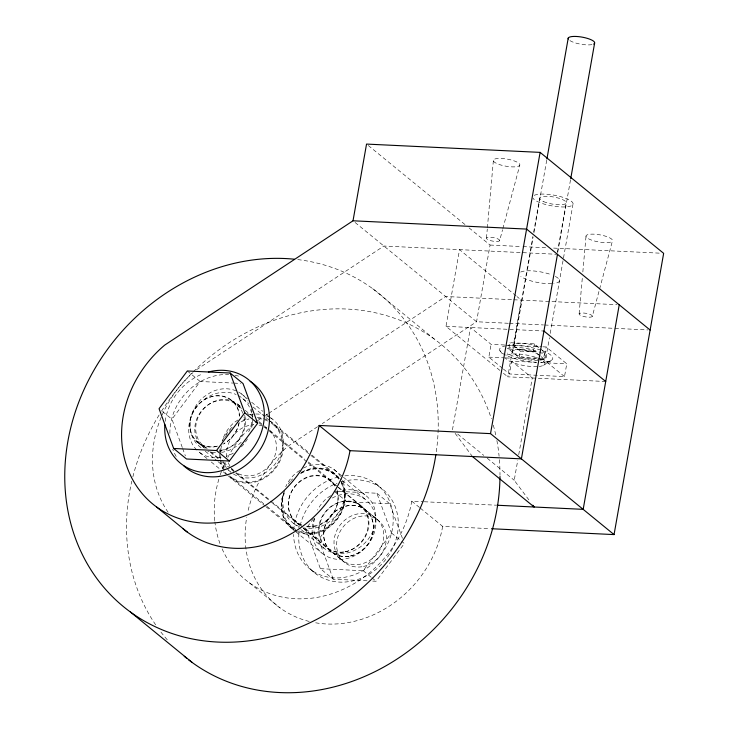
<?xml version="1.0" encoding="UTF-8"?>
<svg xmlns="http://www.w3.org/2000/svg" width="729" height="729" viewBox="0 0 729 729"><rect width="100%" height="100%" fill="white"/><g stroke="black" fill="none" stroke-linecap="round" stroke-linejoin="round"><path stroke-width="0.55" stroke-dasharray="3.65 2.73" d="M486.471 238.055L487.282 229.006M487.382 227.876L493.415 160.043M579.127 313.78L582.444 276.473M582.845 271.953L586.061 235.768M499.939 370.432L446.002 326.346L459.534 249.637L516.077 295.856M452.463 429.791L470.497 327.512L491.082 344.343L506.819 345.099M469.048 227.858L490.07 245.044L476.547 321.753L322.273 423.604M502.554 368.345L488.831 357.128L491.082 344.343M540.417 348.772L544.709 352.271L543.579 358.668L519.094 357.492L508.796 349.082L509.926 342.694L534.412 343.86L539.56 348.07A13.468 3.599 10 0 0 520.123 343.241A13.468 3.599 10 0 0 517.572 348.371A13.468 3.599 10 0 0 537.893 351.414M605.717 381.513L507.776 376.829L521.299 300.129L516.943 296.566M512.578 351.743L532.917 236.406M533.71 231.922L539.633 198.334M514.136 344.872L533.099 237.372M533.883 232.897L546.723 160.107M542.804 346.813L546.176 346.977L566.761 363.807L564.51 376.592L509.416 373.959L511.667 361.174L536.407 362.349M519.094 357.492L520.224 351.105L509.926 342.694M540.153 355.861L533.282 350.248L534.412 343.86M528.871 499.875L514.227 480.274L517.754 460.263M518.729 454.705L532.261 377.996L511.667 361.174M557.503 251.979L566.196 202.708M557.667 252.671L570.506 179.89M564.51 376.592L543.925 359.762L546.176 346.977M545.893 357.893L549.447 337.737M550.204 333.435L572.939 204.484M499.647 240.661A6.734 1.804 10 0 0 490.489 237.253A6.734 1.804 10 0 0 489.05 240.16A6.734 1.804 10 0 0 499.647 240.661L502.563 229.735M502.855 228.642L519.768 165.264A13.468 3.599 10 0 0 501.443 158.448A13.468 3.599 10 0 0 498.554 164.253A13.468 3.599 10 0 0 519.768 165.264M592.303 316.395A6.734 1.804 10 0 0 583.136 312.987A6.734 1.804 10 0 0 581.696 315.885A6.734 1.804 10 0 0 592.303 316.395L599.293 290.169M599.584 289.076L612.415 240.989A13.468 3.599 10 0 0 594.089 234.173A13.468 3.599 10 0 0 591.21 239.978A13.468 3.599 10 0 0 612.415 240.989M182.296 447.478L171.926 419.221L200.183 381.495L232.888 383.053M367.07 580.813L333.235 579.2L320.368 568.684L305.779 528.908L313.853 518.128M333.235 579.2L318.646 539.424L346.904 501.698L389.751 503.748L402.426 538.284M320.368 568.684L363.224 570.725L391.482 532.999L376.884 493.232L334.037 491.182M372.701 581.086L376.091 581.25L404.349 543.524L401.77 541.419M196.493 369.74L383.901 246.028L556.355 254.266M238.018 419.977L234.401 422.364A33.68 29.288 -50.7 0 0 222.145 441.409M257.319 420.852L262.048 417.726M265.839 415.229L267.725 413.981M268.673 413.352L445.665 296.512L512.596 299.71M317.543 426.72L288.201 446.093A107.774 93.731 -50.7 0 0 247.596 512.788M299.783 470.46L296.165 472.848A33.68 29.288 -50.7 0 0 285.713 486.79M330.665 495.702L327.048 498.089A33.68 29.288 -50.7 0 0 317.534 510.072M543.506 365.347L550.787 360.655M550.477 361.484L543.424 361.147M490.07 245.044L521.836 246.566M522.975 246.621L545.666 247.705M553.603 248.088L660.246 253.182M513.735 299.765L616.989 304.695M508.313 323.275L476.547 321.753L354.731 222.19M509.443 323.321L543.479 324.952M544.618 325.006L613.818 328.314M614.957 328.369L647.853 329.936M446.002 326.346L543.952 331.03M507.949 345.145L541.674 346.758M508.796 349.082L533.282 350.248M520.224 351.105L538.029 351.952M542.485 352.171L544.709 352.271M488.831 357.128L504.568 357.875M505.689 357.93L539.424 359.543M540.544 359.597L543.925 359.762M540.9 362.568L566.761 363.807M234.009 383.108L240.78 383.436M222.117 548.855A107.774 93.731 -50.7 0 0 324.687 595.784A107.774 93.731 -50.7 0 0 411.767 501.16L423.121 501.698M424.26 501.752L495.775 505.17M420.351 508.168L442.649 526.402L490.325 528.68M368.291 145.508L465.539 224.997M541.009 356.563L543.579 358.668M503.411 369.047L509.416 373.959M503.42 373.275L507.776 376.829M372.601 288.62L434.366 339.113M457.675 434.056L483.774 455.388M487.254 458.231L514.227 480.274M411.767 501.16L419.494 507.466M375.699 483.637L380.839 487.847M376.884 493.232L389.751 503.748M241.363 393.806L247.368 398.717M251.651 402.217L262.804 411.338M266.24 414.136L269.666 416.942M270.523 417.644L272.245 419.047M334.01 469.531L342.584 476.547M343.441 477.249L364.892 494.772M242.812 398.626L248.817 403.529M253.1 407.037L265.11 416.851M265.967 417.553L269.402 420.36M270.259 421.061L308.485 452.308M311.966 455.151L335.458 474.351M335.358 474.916L341.363 479.828M342.22 480.529L366.24 500.158M333.445 473.841L271.68 423.358A33.68 29.288 -50.7 0 1 274.414 468.547A33.68 29.288 -50.7 0 1 229.599 475.891M237.463 404.039L240.898 406.846M245.181 410.354L252.908 416.66M258.913 421.572L263.196 425.08M264.053 425.782L268.345 429.281A26.946 23.437 -50.7 0 1 270.887 463.498A26.946 23.437 -50.7 0 1 237.18 473.048M270.085 430.711L304.886 459.152M308.367 461.995L330.109 479.773M330.009 480.338L337.727 486.644M338.593 487.346L360.891 505.58M233.408 401.843L241.317 408.304M247.468 413.334L249.218 414.765M258.886 422.665L263.278 426.265M264.162 426.975L268.554 430.575M269.429 431.286L307.219 462.177M308.103 462.897L377.522 519.64A26.946 23.437 -50.7 0 1 363.889 563.207A26.946 23.437 -50.7 0 1 335.276 534.348A26.946 23.437 -50.7 0 1 377.522 519.64M230.674 399.92L235.822 404.13M359.552 505.197L377.64 519.914M391.482 532.999L400.914 540.718M187.317 370.979L200.183 381.495M334.893 491.884L346.904 501.698M363.224 570.725L370.943 577.04M371.799 577.742L376.091 581.25M162.485 411.511L171.926 419.221M305.779 528.908L318.646 539.424M203.755 446.084L206.334 448.189M210.617 451.688L220.058 459.407M223.484 462.213L230.346 467.818M231.211 468.519L234.638 471.326A26.946 23.437 -50.7 0 1 231.713 468.465M236.378 472.747L296.402 521.809M296.302 522.374L302.307 527.286M303.164 527.987L327.184 547.616M196.147 440.699L205.815 448.599M210.207 452.19L219.001 459.37M222.509 462.241L227.785 466.551M231.303 469.43L234.811 472.301M235.695 473.021L271.726 502.463M272.6 503.183L299.847 525.454M303.355 528.325L340.27 558.496M327.257 548.308L345.346 563.034M198.379 443.032L203.528 447.242M205.277 451.205L217.288 461.02M218.144 461.721L225.006 467.335M228.441 470.132L231.011 472.237A33.68 29.288 -50.7 0 1 227.102 468.419M293.641 523.422L300.503 529.035M301.359 529.737L324.523 548.664M231.312 477.249L266.103 505.698M266.978 506.409L293.076 527.732M206.99 458.514L198.406 451.506A34.527 30.026 -50.7 0 0 221.115 457.484M211.282 462.022L219.857 469.029M223.293 471.836L264.964 505.899M265.83 506.609L291.062 527.231M290.962 527.796L321.844 553.038M311.101 569.868L316.249 574.078M249.236 582.708L280.118 607.95M499.875 350.567L503.283 355.078M455.124 433.354L472.438 456.527M182.678 448.526L185.366 455.853M591.994 44.597A13.468 3.599 10 0 1 569.176 40.077M506.619 355.187A20.202 5.404 10 0 1 536.043 357.492A20.202 5.404 10 0 1 539.223 366.432M537.273 366.587A20.202 5.404 10 0 1 505.325 357.784M542.248 350.676A26.946 7.199 10 0 1 540.581 362.368M536.48 362.286A26.946 7.199 10 0 1 505.206 354.923A26.946 7.199 10 0 1 505.033 346.002M505.899 345.847A26.946 7.199 10 0 1 541.319 350.339M238.155 395.473A34.527 30.026 -50.7 0 1 252.48 419.038M252.507 420.086A34.527 30.026 -50.7 0 1 251.787 427.586M247.423 438.931A34.527 30.026 -50.7 0 1 241.244 446.959M233.289 453.11A34.527 30.026 -50.7 0 1 226.309 456.236M196.766 449.984A34.527 30.026 -50.7 0 1 195.718 408.213A34.527 30.026 -50.7 0 1 236.123 394.498M269.037 420.715A34.527 30.026 -50.7 0 1 276.382 467.152A34.527 30.026 -50.7 0 1 229.298 476.748M227.648 475.226A34.527 30.026 -50.7 0 1 224.122 470.825M223.603 469.977A34.527 30.026 -50.7 0 1 220.103 448.854M222.664 440.416A34.527 30.026 -50.7 0 1 232.505 426.848M242.748 420.278A34.527 30.026 -50.7 0 1 248.908 418.282M257.228 417.535A34.527 30.026 -50.7 0 1 264.199 418.728M265.156 419.029A34.527 30.026 -50.7 0 1 267.005 419.74M244.671 415.175A26.946 23.437 -50.7 0 1 216.24 450.64M207.2 448.299A26.946 23.437 -50.7 0 1 203.036 409.561A26.946 23.437 -50.7 0 1 241.636 408.541M229.908 465.968A26.946 23.437 -50.7 0 1 228.077 462.204M226.801 457.019A26.946 23.437 -50.7 0 1 253.71 424.743M259.014 425.08A26.946 23.437 -50.7 0 1 266.686 428.096M300.485 473.312A34.527 30.026 -50.7 0 1 339.231 478.989M340.534 480.839A34.527 30.026 -50.7 0 1 336.078 520.761A34.527 30.026 -50.7 0 1 297.651 531.924M296.621 531.459A34.527 30.026 -50.7 0 1 284.784 490.453M332.333 498.007A34.527 30.026 -50.7 0 1 375.699 518.128A34.527 30.026 -50.7 0 1 340.033 559.398A34.527 30.026 -50.7 0 1 314.372 518.784M301.624 525.436A26.946 23.437 -50.7 0 1 295.582 485.851A26.946 23.437 -50.7 0 1 335.258 486.598M337.217 491.464A26.946 23.437 -50.7 0 1 330.346 517.298A26.946 23.437 -50.7 0 1 305.633 526.584M539.086 351.897A20.476 5.468 10 0 1 540.207 360.172M538.239 360.336A20.476 5.468 10 0 1 507.256 353.036M507.174 348.781A20.476 5.468 10 0 1 538.066 351.496M537.337 357.638A13.468 3.599 10 0 1 516.424 354.959A13.468 3.599 10 0 1 519.276 349.683A13.468 3.599 10 0 1 538.704 355.096M534.22 195.372A20.476 5.468 10 0 1 566.469 198.625A20.476 5.468 10 0 1 562.323 206.963A20.476 5.468 10 0 1 532.908 198.006M555.334 276.428A20.476 5.468 10 0 1 553.739 283.472M551.762 283.627A20.476 5.468 10 0 1 520.779 276.337M520.697 272.072A20.476 5.468 10 0 1 551.589 274.797M442.649 526.402A107.774 93.731 -50.7 0 1 313.497 622.402M309.205 621.445A107.774 93.731 -50.7 0 1 246.757 517.043M303.401 468.073A33.68 29.288 -50.7 0 1 340.698 476.73M343.149 481.769A33.68 29.288 -50.7 0 1 335.941 515.695A33.68 29.288 -50.7 0 1 303.683 527.86M299.428 526.593A33.68 29.288 -50.7 0 1 283.645 492.941A34.527 30.026 -50.7 0 0 296.721 530.885M336.215 492.412A33.68 29.288 -50.7 0 1 375.672 514.173A33.68 29.288 -50.7 0 1 342.448 553.648A33.68 29.288 -50.7 0 1 314.527 518.182M219.985 543.561A107.774 93.731 -50.7 0 1 214.873 521.8M214.754 520.679A107.774 93.731 -50.7 0 1 219.912 475.846M220.258 474.789A107.774 93.731 -50.7 0 1 222.181 469.576M222.591 468.547A107.774 93.731 -50.7 0 1 225.261 462.459M227.767 457.457A107.774 93.731 -50.7 0 1 256.471 421.572M238.583 392.047A33.68 29.288 -50.7 0 1 248.042 401.005M251.377 408.887A33.68 29.288 -50.7 0 1 251.97 411.876M252.198 413.89A33.68 29.288 -50.7 0 1 252.298 415.94M251.787 422.219A33.68 29.288 -50.7 0 1 248.352 432.406M241.253 442.166A33.68 29.288 -50.7 0 1 221.625 452.381M215.538 452.709A33.68 29.288 -50.7 0 1 207.811 451.242M200.994 447.697A33.68 29.288 -50.7 0 1 203.519 397.123L210.754 392.339A33.68 29.288 -50.7 0 1 237.599 391.537M168.098 512.277A107.774 93.731 -50.7 0 1 161.674 416.013M162.12 415.001A107.774 93.731 -50.7 0 1 193.021 372.555M270.423 417.835A33.68 29.288 -50.7 0 1 276.482 462.222A33.68 29.288 -50.7 0 1 231.877 472.939M226.427 467.562A33.68 29.288 -50.7 0 1 222.737 460.71M220.969 451.834A33.68 29.288 -50.7 0 1 221.151 446.613M249.582 414.746A33.68 29.288 -50.7 0 1 254.667 414.045M255.688 414.008A33.68 29.288 -50.7 0 1 265.42 415.503M266.459 415.885A33.68 29.288 -50.7 0 1 269.466 417.289M224.623 470.05A33.68 29.288 -50.7 0 1 220.86 460.19M220.696 459.188A33.68 29.288 -50.7 0 1 220.377 455.115M220.377 454.076A33.68 29.288 -50.7 0 1 221.58 445.72M225.37 436.726A33.68 29.288 -50.7 0 1 227.803 433.062M229.17 431.34A33.68 29.288 -50.7 0 1 230.637 429.691M241.071 421.9A33.68 29.288 -50.7 0 1 249.017 419.057M258.257 418.419A33.68 29.288 -50.7 0 1 269.858 422.146M297.76 259.588A202.07 175.753 -50.7 0 1 436.06 453.42M193.267 371.826A202.07 175.753 -50.7 0 1 491.364 418.747M493.296 425.144A202.07 175.753 -50.7 0 1 495.984 436.07M496.877 440.507A202.07 175.753 -50.7 0 1 499.101 456.245M499.401 459.635A202.07 175.753 -50.7 0 1 499.994 475.335M167.269 639.78A202.07 175.753 -50.7 0 1 159.487 630.175M155.66 624.826A202.07 175.753 -50.7 0 1 131.812 481.176M132.869 476.83A202.07 175.753 -50.7 0 1 160.927 412.076M161.537 411.12A202.07 175.753 -50.7 0 1 192.474 372.628M341.236 482.99A33.68 29.288 -50.7 0 1 334.11 521.408A33.68 29.288 -50.7 0 1 296.831 530.01M295.846 529.5A33.68 29.288 -50.7 0 1 284.729 492.102M300.949 473.394A33.68 29.288 -50.7 0 1 338.885 479.226M301.551 472.201A34.527 30.026 -50.7 0 1 340.634 480.274M341.646 481.978A34.527 30.026 -50.7 0 1 335.44 521.044A34.527 30.026 -50.7 0 1 297.751 531.35M288.283 484.065A34.527 30.026 -50.7 0 1 290.342 481.386M291.071 480.539A34.527 30.026 -50.7 0 1 292.621 478.889M301.724 524.871A26.946 23.437 -50.7 0 1 295.682 485.286A26.946 23.437 -50.7 0 1 335.358 486.024M337.017 489.888A26.946 23.437 -50.7 0 1 330.838 516.296A26.946 23.437 -50.7 0 1 305.733 526.01M165.21 421.353A53.882 46.866 -50.7 0 1 203.054 373.731M216.513 446.476A26.946 23.437 -50.7 0 1 189.704 426.966A26.946 23.437 -50.7 0 1 212.54 396.476A26.946 23.437 -50.7 0 1 239.349 415.995M239.012 422.647A26.946 23.437 -50.7 0 1 222.864 444.207M205.232 448.362A26.946 23.437 -50.7 0 1 204.667 407.547A26.946 23.437 -50.7 0 1 243.131 413.917M244.024 416.979A26.946 23.437 -50.7 0 1 219.493 451.069M176.172 456.445A53.882 46.866 -50.7 0 1 172.755 449.228M169.884 433.381A53.882 46.866 -50.7 0 1 224.395 374.542M225.48 374.506A53.882 46.866 -50.7 0 1 228.687 374.551M235.002 375.289A53.882 46.866 -50.7 0 1 241.062 376.893M217.634 446.057A26.946 23.437 -50.7 0 1 189.968 426.902A26.946 23.437 -50.7 0 1 213.369 396.148A26.946 23.437 -50.7 0 1 239.668 417.097M239.221 422.656A26.946 23.437 -50.7 0 1 224.222 443.405M344.853 475.855A53.882 46.866 -50.7 0 1 393.195 520.542A53.882 46.866 -50.7 0 1 343.395 577.468A53.882 46.866 -50.7 0 1 293.614 534.448M293.741 529.992A53.882 46.866 -50.7 0 1 339.432 476.757M341.354 481.787A53.882 46.866 -50.7 0 1 398.28 521.463A53.882 46.866 -50.7 0 1 346.348 581.933A53.882 46.866 -50.7 0 1 299.227 530.84M300.202 525.554A53.882 46.866 -50.7 0 1 337.071 483.218M345.081 551.789A26.946 23.437 -50.7 0 0 365.065 510.072A26.946 23.437 -50.7 0 0 321.972 517.936A26.946 23.437 -50.7 0 0 345.081 551.789M543.479 201.55A13.468 3.599 10 0 0 565.722 203.573A13.468 3.599 10 0 0 549.529 196.438A13.468 3.599 10 0 0 543.479 201.55M345.382 551.753A26.946 23.437 -50.7 0 0 363.899 509.507A26.946 23.437 -50.7 0 0 320.915 519.002A26.946 23.437 -50.7 0 0 345.382 551.753M350.531 555.963A26.946 23.437 -50.7 0 0 369.047 513.708A26.946 23.437 -50.7 0 0 326.063 523.212A26.946 23.437 -50.7 0 0 350.531 555.963M363.479 566.469A26.946 23.437 -50.7 0 0 381.996 524.224A26.946 23.437 -50.7 0 0 339.012 533.728A26.946 23.437 -50.7 0 0 363.479 566.469M350.613 555.954A26.946 23.437 -50.7 0 0 369.129 513.699A26.946 23.437 -50.7 0 0 326.145 523.203A26.946 23.437 -50.7 0 0 350.613 555.954"/><path stroke-width="1.09" d="M614.055 534.594L490.526 433.627L319.12 425.435A107.774 93.731 -50.7 0 1 167.032 513.444A107.774 93.731 -50.7 0 1 164.672 345.127L353.018 220.787L366.541 144.078L540.116 152.379L663.654 253.346L614.055 534.594L491.464 528.735M490.526 433.627L540.116 152.379M546.914 158.986L568.237 38.054M557.475 254.321L521.408 458.869L350.002 450.677L319.12 425.435M570.707 178.769L594.591 43.275M619.24 304.804L583.173 509.352L496.905 505.224M173.648 448.472L216.504 450.522L244.762 412.796L230.164 373.02L187.317 370.979L159.059 408.705L173.648 448.472L186.515 458.997L229.371 461.038L257.629 423.312L243.03 383.545L230.164 373.02M353.018 220.787L526.593 229.079L650.122 330.046M543.952 331.03L605.717 381.513M472.438 456.527L534.202 507.01L532.872 505.224M244.762 412.796L257.629 423.312M216.504 450.522L229.371 461.038M156.58 506.983L187.471 532.225M130.382 611.986L192.155 662.47M568.255 39.011A13.468 3.599 10 0 1 583.082 37.316A13.468 3.599 10 0 1 593.716 44.05M350.002 450.677A107.774 93.731 -50.7 0 1 282.624 538.257A107.774 93.731 -50.7 0 1 183.097 528.807M435.887 454.55A202.07 175.753 -50.7 0 1 217.534 642.058A202.07 175.753 -50.7 0 1 68.754 436.698A202.07 175.753 -50.7 0 1 294.361 259.214M499.985 476.474A202.07 175.753 -50.7 0 1 388.593 664.283A202.07 175.753 -50.7 0 1 188.592 659.8M186.834 658.415A202.07 175.753 -50.7 0 1 184.227 656.291M208.412 372A53.882 46.866 -50.7 0 1 264.244 411.612A53.882 46.866 -50.7 0 1 214.144 472.246A53.882 46.866 -50.7 0 1 164.863 424.715M250.138 381.313A53.882 46.866 -50.7 0 1 256.799 454.304A53.882 46.866 -50.7 0 1 183.927 465.986"/></g></svg>
